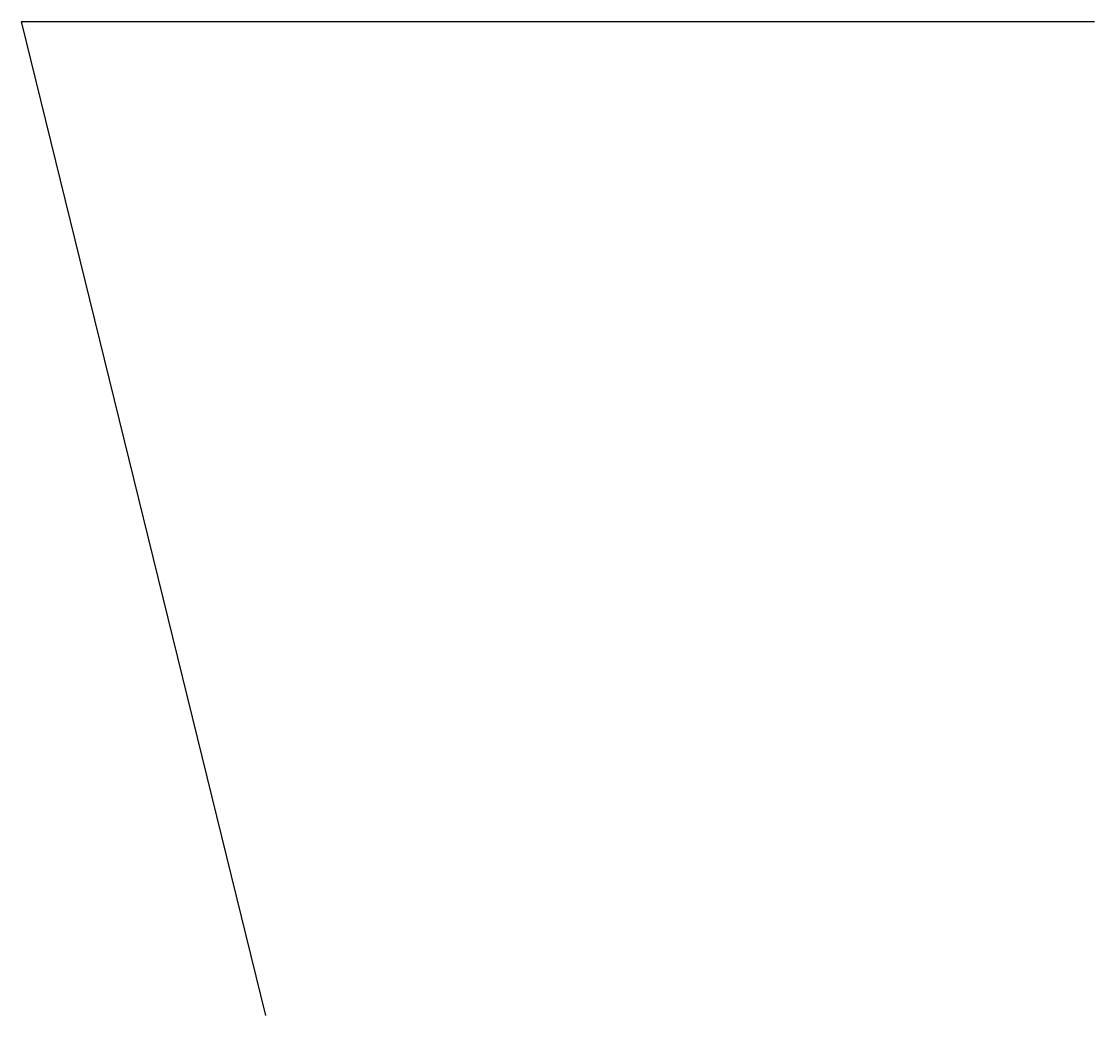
# Model space of a CAD drawing. Header units: feet. Extents: x -10.1 to 10.1, y -6.6 to 12.1.
import ezdxf

# ---------------------------------------------------------------- set-up
doc = ezdxf.new("R2010")
doc.units = ezdxf.units.FT
doc.header["$MEASUREMENT"] = 0

msp = doc.modelspace()

# ---------------------------------------------------------------- linework, layer by layer
at = {"elevation": -7.7}
msp.add_lwpolyline([(-5.5, -6.6), (-10.1, 12.12), (10.1, 12.12)], dxfattribs=at)

doc.saveas('drawing.dxf')
